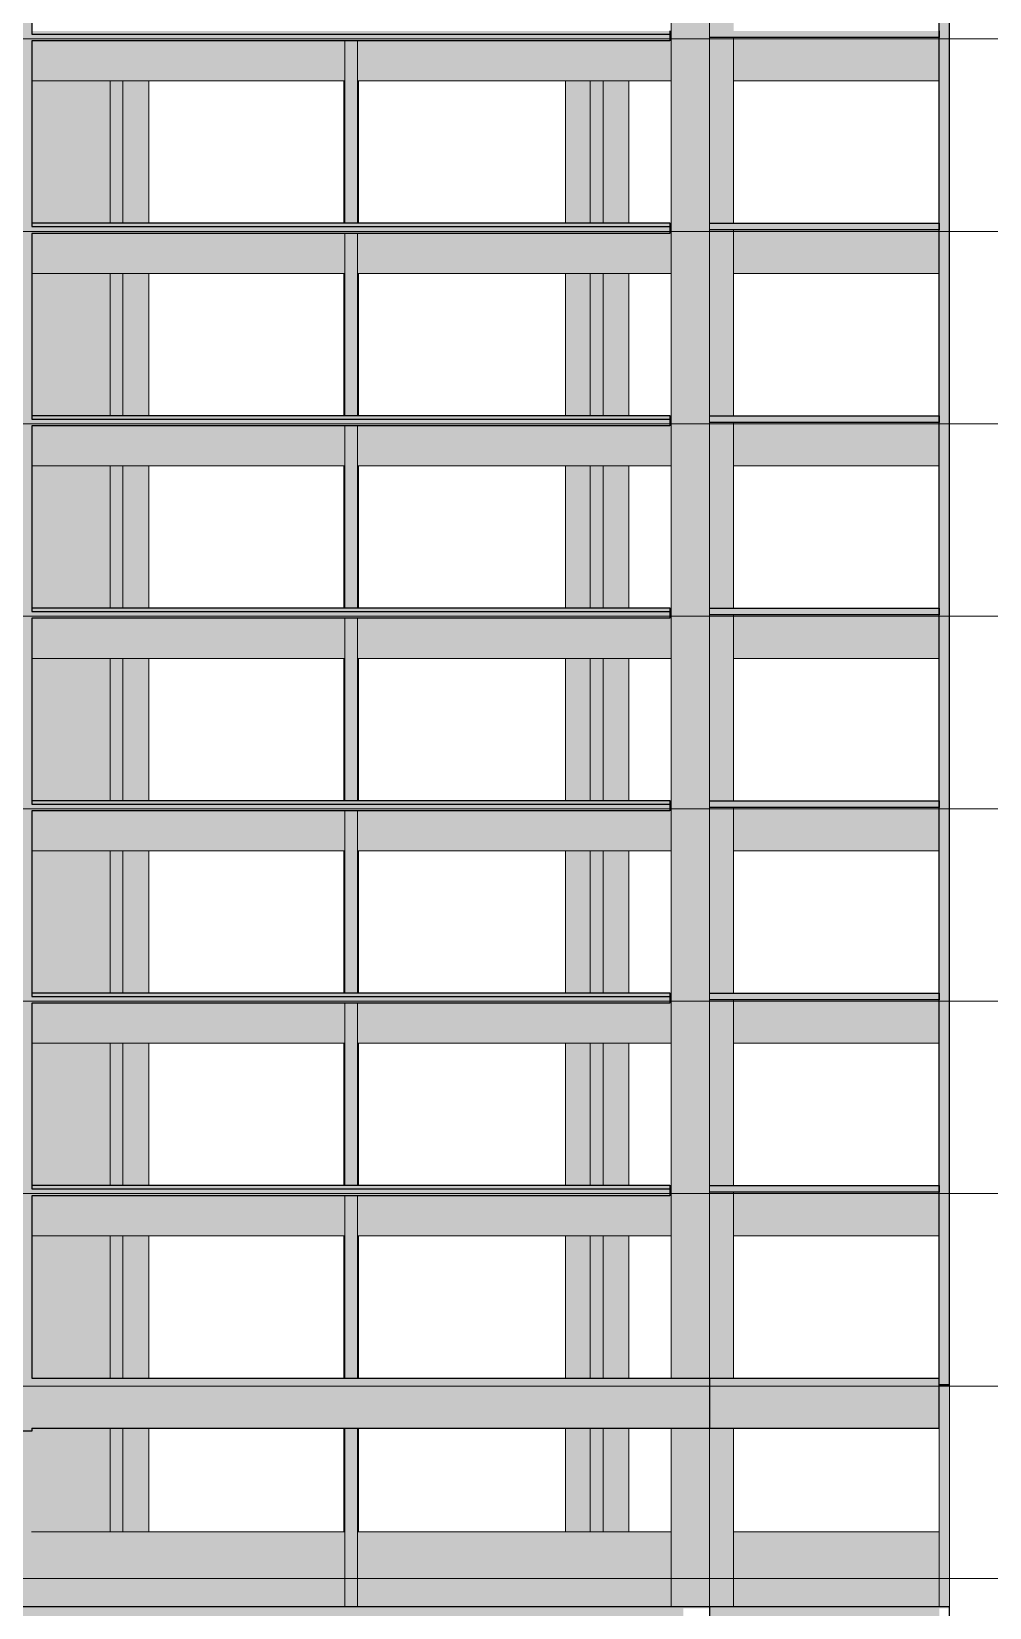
# Model space of a CAD drawing. Header units: centimetres. Extents: x -1984 to 34419, y -3196 to 88064.
# Drawn here: x 30137 to 31570, y 80745 to 83103 of the extents above; entities that cross this region are included whole.
import ezdxf

# ---------------------------------------------------------------- set-up
doc = ezdxf.new("R2010")
doc.units = ezdxf.units.CM
doc.linetypes.add('Centro', pattern=[3.175, 0.635, -0.47625, 1.5875, -0.47625])
for name, color, linetype, lineweight in [('A-FLOR', 7, 'Continuous', 25), ('A-FLOR-LEVL', 7, 'Continuous', 9), ('S-BEAM', 7, 'Continuous', 25), ('S-COLS', 7, 'Continuous', 25)]:
    doc.layers.add(name, color=color, linetype=linetype, lineweight=lineweight)

msp = doc.modelspace()

# ---------------------------------------------------------------- hatches: boundary and pattern name
at = {"layer": 'A-FLOR', "true_color": 0xc0c0c0}
for points in [[(31087.9, 83099), (31091.58, 83099), (31091.58, 83104), (30137.08, 83103.99), (30137.08, 83099), (30984.51, 83099)], [(30272.58, 83088.92), (31091.58, 83088.92), (31091.58, 83099), (30137.08, 83099), (30137.08, 83088.92), (30260.76, 83088.92)], [(31432.68, 83094), (31494.57, 83094), (31494.57, 83104), (31151.08, 83104), (31151.08, 83094), (31398.08, 83094)], [(31087.9, 82811), (31091.58, 82811), (31091.58, 82816), (30137.08, 82815.99), (30137.08, 82811), (30984.51, 82811)], [(30137.08, 82800.92), (31091.58, 82800.92), (31091.58, 82811), (30137.08, 82811), (30137.08, 82804)], [(31191.3, 82806), (31494.57, 82806), (31494.57, 82816), (31151.08, 82816), (31151.08, 82806), (31186.83, 82806)], [(31091.58, 82523), (31091.58, 82528), (30137.08, 82527.99), (30137.08, 82523), (31087.9, 82523)], [(30137.08, 82512.92), (31091.58, 82512.92), (31091.58, 82523), (30137.08, 82523), (30137.08, 82516)], [(31398.08, 82518), (31494.57, 82518), (31494.57, 82528), (31151.08, 82528), (31151.08, 82518), (31223.76, 82518)], [(30137.08, 82235), (31091.58, 82235), (31091.58, 82240), (30137.08, 82239.99)], [(30137.08, 82224.92), (31091.58, 82224.92), (31091.58, 82235), (30137.08, 82235), (30137.08, 82228)], [(31398.08, 82230), (31494.57, 82230), (31494.57, 82240), (31151.08, 82240), (31151.08, 82230), (31223.76, 82230)], [(30137.08, 81947), (31091.58, 81947), (31091.58, 81952), (30137.08, 81951.99)], [(31398.08, 81942), (31494.57, 81942), (31494.57, 81952), (31151.08, 81952), (31151.08, 81942), (31223.76, 81942)], [(30364.15, 81936.92), (31091.58, 81936.92), (31091.58, 81947), (30137.08, 81947), (30137.08, 81936.92), (30312.08, 81936.92)], [(30984.51, 81659), (31091.58, 81659), (31091.58, 81664), (30137.08, 81663.99), (30137.08, 81659), (30898.01, 81659)], [(30137.08, 81648.92), (31091.58, 81648.92), (31091.58, 81659), (30137.08, 81659), (30137.08, 81650.19)], [(31191.3, 81654), (31494.57, 81654), (31494.57, 81664), (31151.08, 81664), (31151.08, 81654), (31186.83, 81654)], [(30137.08, 81371), (31091.58, 81371), (31091.58, 81376), (30137.08, 81375.99)], [(30605.58, 81360.92), (31091.58, 81360.92), (31091.58, 81371), (30137.08, 81371), (30137.08, 81360.92), (30582.68, 81360.92)], [(31191.3, 81366), (31494.57, 81366), (31494.57, 81376), (31151.08, 81376), (31151.08, 81366), (31186.83, 81366)]]:
    msp.add_hatch(color=9, dxfattribs=at).paths.add_polyline_path(points, flags=0)
at = {"layer": 'S-BEAM', "true_color": 0xc0c0c0}
for points in [[(30139.1, 83029), (30605.58, 83029), (30605.58, 83088.92), (30137.08, 83088.92), (30137.08, 83029)], [(30935.33, 83029), (31093.33, 83029), (31093.33, 83104), (31091.58, 83103.96), (31091.58, 83088.92), (30624.58, 83088.92), (30624.58, 83029), (30777.73, 83029)], [(31398.08, 83029), (31494.58, 83029), (31494.57, 83094), (31186.83, 83094), (31186.83, 83029), (31191.3, 83029)], [(30276.05, 82741), (30605.58, 82741), (30605.58, 82800.92), (30137.08, 82800.92), (30137.08, 82741), (30273.56, 82741)], [(30624.58, 82741), (31093.33, 82741), (31093.33, 82816), (31091.58, 82815.96), (31091.58, 82800.92), (30624.58, 82800.92), (30624.58, 82767.62)], [(31494.58, 82741), (31494.57, 82806), (31186.83, 82806), (31186.83, 82741), (31191.3, 82741)], [(31509.58, 82741), (31509.58, 82741.03), (31509.58, 82804)], [(30624.58, 82453), (31093.33, 82453), (31093.33, 82528), (31091.58, 82527.96), (31091.58, 82512.92), (30624.58, 82512.92), (30624.58, 82479.62)], [(31494.58, 82453), (31494.57, 82518), (31186.83, 82518), (31186.83, 82453), (31398.08, 82453)], [(30137.08, 82453), (30605.58, 82453), (30605.58, 82512.92), (30137.08, 82512.92), (30137.08, 82453.03)], [(30972.58, 82165), (31093.33, 82165), (31093.33, 82240), (31091.58, 82239.96), (31091.58, 82224.92), (30624.58, 82224.92), (30624.58, 82165), (30935.33, 82165)], [(30146.25, 82165), (30605.58, 82165), (30605.58, 82224.92), (30137.08, 82224.92), (30137.08, 82165)], [(31191.3, 82165), (31494.58, 82165), (31494.57, 82230), (31186.83, 82230), (31186.83, 82165)], [(31087.9, 81877), (31093.33, 81877), (31093.33, 81952), (31091.58, 81951.96), (31091.58, 81936.92), (30624.58, 81936.92), (30624.58, 81877), (30984.51, 81877)], [(30309.32, 81877), (30605.58, 81877), (30605.58, 81936.92), (30137.08, 81936.92), (30137.08, 81877), (30273.56, 81877)], [(31494.58, 81877), (31494.57, 81942), (31186.83, 81942), (31186.83, 81877), (31398.08, 81877)], [(30137.08, 81589), (30605.58, 81589), (30605.58, 81648.92), (30137.08, 81648.92), (30137.08, 81589.03)], [(30624.58, 81589), (31093.33, 81589), (31093.33, 81664), (31091.58, 81663.96), (31091.58, 81648.92), (30624.58, 81648.92), (30624.58, 81615.62)], [(31494.58, 81589), (31494.57, 81654), (31186.83, 81654), (31186.83, 81589), (31191.3, 81589)], [(30137.08, 81301), (30605.58, 81301), (30605.58, 81360.92), (30137.08, 81360.92), (30137.08, 81301.03)], [(30932.81, 81301), (31093.33, 81301), (31093.33, 81376), (31091.58, 81375.96), (31091.58, 81360.92), (30624.58, 81360.92), (30624.58, 81301), (30881.12, 81301)], [(31494.58, 81301), (31494.57, 81366), (31186.83, 81366), (31186.83, 81301), (31191.3, 81301)], [(30137.08, 81013), (31151.08, 81013), (31151.08, 81088), (30137.08, 81088), (30137.08, 81032.43)], [(31191.3, 81013), (31494.58, 81013), (31494.58, 81088), (31151.08, 81088), (31151.08, 81013)], [(31087.9, 80707), (31111.58, 80707), (31111.58, 80743.5), (31151.08, 80743.46), (31151.08, 80746), (28403.32, 80746), (28403.32, 80743.5), (28442.07, 80743.5), (28442.07, 80707), (30984.51, 80707)], [(31151.32, 80707), (31494.58, 80707), (31494.58, 80743.5), (31509.58, 80743.5), (31509.58, 80746), (31151.32, 80746), (31151.32, 80707.03)]]:
    msp.add_hatch(color=9, dxfattribs=at).paths.add_polyline_path(points, flags=0)
at = {"layer": 'S-BEAM', "true_color": 0xff8040}
for points in [[(30136.83, 80746), (30605.58, 80746), (30605.58, 80858), (30136.83, 80858), (30136.83, 80767.68)], [(30984.51, 80746), (31093.33, 80746), (31093.33, 80858), (30624.58, 80858), (30624.58, 80746), (30867.63, 80746)], [(31253.86, 80746), (31494.58, 80746), (31494.58, 80858), (31186.83, 80858), (31186.83, 80746), (31191.3, 80746)]]:
    msp.add_hatch(color=11, dxfattribs=at).paths.add_polyline_path(points, flags=0)
at = {"layer": 'S-COLS', "true_color": 0xc0c0c0}
for points in [[(31509.58, 81078), (31509.58, 87634), (31494.58, 87634), (31494.58, 81078)], [(30136.83, 81008.5), (30137.08, 81008.5), (30136.83, 84258), (30097.58, 84258), (30097.58, 81008.5)], [(31151.07, 83092), (31151.07, 83380), (31093.33, 83380), (31093.33, 83092)], [(30624.58, 82816), (30624.58, 83088.92), (30605.58, 83088.92), (30605.58, 82816)], [(31151.08, 82804), (31151.07, 83092), (31093.33, 83092), (31093.33, 82804)], [(30146.3, 82816), (30254.56, 82816), (30254.56, 83029), (30137.08, 83029), (30137.08, 82816)], [(30272.67, 82816), (30273.56, 82816.08), (30273.56, 83029), (30254.56, 83029), (30254.56, 82816), (30272.58, 82816)], [(30273.56, 82816), (30312.3, 82816), (30312.08, 83029), (30273.56, 83029), (30273.56, 82816.08)], [(30935.33, 82816), (30972.58, 82816), (30972.58, 83029), (30935.33, 83029), (30935.33, 82885.71)], [(30991.58, 82816), (30991.58, 83029), (30972.58, 83029), (30972.58, 82816), (30990.56, 82816)], [(30991.58, 82816), (31030.33, 82816), (31030.33, 83029), (30991.58, 83029), (30991.58, 82885.71)], [(30624.58, 82528), (30624.58, 82800.92), (30605.58, 82800.92), (30605.58, 82528), (30622.64, 82528)], [(31151.07, 82516), (31151.08, 82804), (31093.33, 82804), (31093.33, 82516), (31139.6, 82516)], [(30254.56, 82528), (30254.56, 82741), (30137.08, 82741), (30137.08, 82528), (30245.5, 82528)], [(30260.76, 82528), (30273.56, 82528), (30273.56, 82741), (30254.56, 82741), (30254.56, 82528)], [(30312.3, 82528), (30312.08, 82741), (30273.56, 82741), (30273.56, 82528), (30312.08, 82528)], [(30935.33, 82528), (30972.58, 82528), (30972.58, 82741), (30935.33, 82741), (30935.33, 82532.71)], [(30991.58, 82528), (30991.58, 82741), (30972.58, 82741), (30972.58, 82528), (30990.56, 82528)], [(31030.33, 82528), (31030.33, 82741), (30991.58, 82741), (30991.58, 82528)], [(31151.07, 82228), (31151.07, 82516), (31093.33, 82516), (31093.33, 82228)], [(30624.58, 82240), (30624.58, 82512.92), (30605.58, 82512.92), (30605.58, 82240)], [(30137.08, 82240), (30254.56, 82240), (30254.56, 82453), (30137.08, 82453), (30137.08, 82267.95)], [(30260.76, 82240), (30273.56, 82240), (30273.56, 82453), (30254.56, 82453), (30254.56, 82240)], [(30312.08, 82240), (30312.3, 82240), (30312.08, 82453), (30273.56, 82453), (30273.56, 82240), (30311.4, 82240)], [(30935.33, 82240), (30972.58, 82240), (30972.58, 82453), (30935.33, 82453), (30935.33, 82356.2)], [(30990.56, 82240), (30991.58, 82240), (30991.58, 82453), (30972.58, 82453), (30972.58, 82240), (30984.51, 82240)], [(30991.58, 82240), (31030.33, 82240), (31030.33, 82453), (30991.58, 82453), (30991.58, 82356.2)], [(30624.58, 81952), (30624.58, 82224.92), (30605.58, 82224.92), (30605.58, 81952)], [(31151.07, 81940), (31151.07, 82228), (31093.33, 82228), (31093.33, 81940)], [(30137.08, 81952), (30254.56, 81952), (30254.56, 82165), (30137.08, 82165), (30137.08, 82003.2)], [(30260.76, 81952), (30273.56, 81952), (30273.56, 82165), (30254.56, 82165), (30254.56, 81952)], [(30312.08, 81952), (30312.3, 81952), (30312.08, 82165), (30273.56, 82165), (30273.56, 81952), (30311.63, 81952)], [(30972.58, 81952), (30972.58, 82165), (30935.33, 82165), (30935.33, 81952)], [(30972.58, 81952), (30991.58, 81952), (30991.58, 82165), (30972.58, 82165)], [(30991.58, 81952), (31030.33, 81952), (31030.33, 82165), (30991.58, 82165), (30991.58, 82003.2)], [(30624.58, 81664), (30624.58, 81936.92), (30605.58, 81936.92), (30605.58, 81664)], [(31151.08, 81652), (31151.07, 81940), (31093.33, 81940), (31093.33, 81652)], [(30157.37, 81664), (30254.56, 81664), (30254.56, 81877), (30137.08, 81877), (30137.38, 81664)], [(30272.58, 81664), (30273.56, 81664), (30273.56, 81877), (30254.56, 81877), (30254.56, 81664)], [(30275.63, 81664), (30312.3, 81664), (30312.08, 81877), (30273.56, 81877), (30273.56, 81664)], [(30935.33, 81664), (30972.58, 81664), (30972.58, 81877), (30935.33, 81877), (30935.33, 81826.7)], [(30991.58, 81664), (30991.58, 81877), (30972.58, 81877), (30972.58, 81664), (30990.56, 81664)], [(30991.58, 81664), (31030.33, 81664), (31030.33, 81877), (30991.58, 81877), (30991.58, 81826.7)], [(30624.58, 81376), (30624.58, 81648.92), (30605.58, 81648.92), (30605.58, 81376), (30622.64, 81376)], [(31093.33, 81364), (31151.07, 81364), (31151.08, 81652), (31093.33, 81652), (31093.33, 81372.74)], [(30157.37, 81376), (30254.56, 81376), (30254.56, 81589), (30137.08, 81589), (30137.08, 81376), (30137.62, 81376)], [(30260.76, 81376), (30273.56, 81376), (30273.56, 81589), (30254.56, 81589), (30254.56, 81376)], [(30275.63, 81376), (30312.3, 81376), (30312.08, 81589), (30273.56, 81589), (30273.56, 81376)], [(30935.33, 81376), (30972.58, 81376), (30972.58, 81589), (30935.33, 81589), (30935.33, 81385.44)], [(30991.58, 81376), (30991.58, 81589), (30972.58, 81589), (30972.58, 81376), (30990.56, 81376)], [(31030.33, 81376), (31030.33, 81589), (30991.58, 81589), (30991.58, 81376)], [(30624.58, 81088), (30624.58, 81360.92), (30605.58, 81360.92), (30605.58, 81088)], [(31093.33, 81088), (31151.08, 81088), (31151.07, 81364), (31093.33, 81364), (31093.33, 81120.68)], [(31151.08, 81088), (31186.83, 81088), (31186.83, 81364), (31151.08, 81364), (31151.08, 81120.68)], [(30137.08, 81088), (30254.56, 81088), (30254.56, 81301), (30137.08, 81301), (30137.08, 81120.68)], [(30260.76, 81088), (30273.56, 81088), (30273.56, 81301), (30254.56, 81301), (30254.56, 81088)], [(30312.3, 81088), (30312.08, 81301), (30273.56, 81301), (30273.56, 81088), (30312.08, 81088)], [(30935.33, 81088), (30972.58, 81088), (30972.58, 81301), (30935.33, 81301), (30935.33, 81120.68)], [(30984.51, 81088), (30991.58, 81088), (30991.58, 81301), (30972.58, 81301), (30972.58, 81088)], [(30991.58, 81088), (31030.33, 81088), (31030.33, 81301), (30991.58, 81301), (30991.58, 81120.68)], [(31509.58, 81076), (31509.44, 81078), (31494.58, 81078), (31494.58, 81076)], [(29599.84, 80788), (30136.83, 80788), (30136.83, 81008.5), (30097.58, 81008.5), (30097.58, 81076), (29639.56, 81076), (29639.56, 81008.5), (29600.06, 81008.5), (29599.84, 80944.18)], [(31509.58, 80788), (31509.58, 81076), (31494.58, 81076), (31494.58, 80788)], [(30136.83, 80858), (30254.56, 80858), (30254.56, 81013), (30137.08, 81013), (30136.83, 80943.9)], [(30260.76, 80858), (30273.56, 80858), (30273.56, 81013), (30254.56, 81013), (30254.56, 80858)], [(30312.3, 80858), (30312.3, 81013), (30273.56, 81013), (30273.56, 80858), (30285.62, 80858)], [(30605.58, 80788), (30624.58, 80788), (30624.58, 81013), (30605.58, 81013), (30605.58, 80820.95)], [(30935.33, 80858), (30972.58, 80858), (30972.58, 81013), (30935.33, 81013), (30935.33, 80944.18)], [(30984.51, 80858), (30991.58, 80858), (30991.58, 81013), (30972.58, 81013), (30972.58, 80858)], [(31030.33, 80858), (31030.33, 81013), (30991.58, 81013), (30991.58, 80858)], [(31151.07, 80788), (31151.08, 81013), (31093.33, 81013), (31093.33, 80788), (31129.76, 80788)], [(31186.83, 80788), (31186.83, 81013), (31151.08, 81013), (31151.08, 80788)]]:
    msp.add_hatch(color=9, dxfattribs=at).paths.add_polyline_path(points, flags=0)
h = msp.add_hatch(color=9, dxfattribs=at)
h.paths.add_polyline_path([(31154.66, 83092), (31186.83, 83092), (31186.83, 83094), (31151.08, 83094), (31151.08, 83092)], flags=0)
h.paths.add_polyline_path([(31186.83, 83104), (31186.83, 83380), (31151.08, 83380), (31151.08, 83104)], flags=0)
h = msp.add_hatch(color=9, dxfattribs=at)
h.paths.add_polyline_path([(31154.66, 82804), (31186.83, 82804), (31186.83, 82806), (31151.08, 82806), (31151.08, 82804)], flags=0)
h.paths.add_polyline_path([(31186.83, 82816), (31186.83, 83092), (31151.08, 83092), (31151.08, 82816)], flags=0)
h = msp.add_hatch(color=9, dxfattribs=at)
h.paths.add_polyline_path([(30624.58, 82816), (30626.08, 82816), (30626.08, 83029), (30624.58, 83029), (30624.58, 82822.82)], flags=0)
h.paths.add_polyline_path([(30604.08, 82816), (30605.58, 82816), (30605.58, 83029), (30604.08, 83029), (30604.08, 82885.71)], flags=0)
h = msp.add_hatch(color=9, dxfattribs=at)
h.paths.add_polyline_path([(31154.66, 82516), (31186.83, 82516), (31186.83, 82518), (31151.08, 82518), (31151.08, 82516)], flags=0)
h.paths.add_polyline_path([(31186.83, 82528), (31186.83, 82804), (31151.08, 82804), (31151.08, 82528)], flags=0)
h = msp.add_hatch(color=9, dxfattribs=at)
h.paths.add_polyline_path([(30605.58, 82528), (30605.58, 82741), (30604.08, 82741), (30604.08, 82528)], flags=0)
h.paths.add_polyline_path([(30626.08, 82528), (30626.08, 82741), (30624.58, 82740.85), (30624.58, 82528), (30625.12, 82528)], flags=0)
h = msp.add_hatch(color=9, dxfattribs=at)
h.paths.add_polyline_path([(31154.66, 82228), (31186.83, 82228), (31186.83, 82230), (31151.08, 82230), (31151.08, 82228)], flags=0)
h.paths.add_polyline_path([(31186.83, 82240), (31186.83, 82516), (31151.08, 82516), (31151.08, 82240)], flags=0)
h = msp.add_hatch(color=9, dxfattribs=at)
h.paths.add_polyline_path([(30605.58, 82240), (30605.58, 82453), (30604.08, 82453), (30604.08, 82240)], flags=0)
h.paths.add_polyline_path([(30625.12, 82240), (30626.08, 82240), (30626.08, 82453), (30624.58, 82452.85), (30624.58, 82240)], flags=0)
h = msp.add_hatch(color=9, dxfattribs=at)
h.paths.add_polyline_path([(31154.66, 81940), (31186.83, 81940), (31186.83, 81942), (31151.08, 81942), (31151.08, 81940)], flags=0)
h.paths.add_polyline_path([(31186.83, 81952), (31186.83, 82228), (31151.08, 82228), (31151.08, 81952)], flags=0)
h = msp.add_hatch(color=9, dxfattribs=at)
h.paths.add_polyline_path([(30624.58, 81952), (30626.08, 81952), (30626.08, 82165), (30624.58, 82165), (30624.58, 81958.82)], flags=0)
h.paths.add_polyline_path([(30604.08, 81952), (30605.58, 81952), (30605.58, 82165), (30604.08, 82165), (30604.08, 82003.2)], flags=0)
h = msp.add_hatch(color=9, dxfattribs=at)
h.paths.add_polyline_path([(31154.66, 81652), (31186.83, 81652), (31186.83, 81654), (31151.08, 81654), (31151.08, 81652)], flags=0)
h.paths.add_polyline_path([(31186.83, 81664), (31186.83, 81940), (31151.08, 81940), (31151.08, 81664)], flags=0)
h = msp.add_hatch(color=9, dxfattribs=at)
h.paths.add_polyline_path([(30624.58, 81664), (30626.08, 81664), (30626.08, 81877), (30624.58, 81877), (30624.58, 81670.82)], flags=0)
h.paths.add_polyline_path([(30604.08, 81664), (30605.58, 81664), (30605.58, 81877), (30604.08, 81877), (30604.08, 81826.7)], flags=0)
h = msp.add_hatch(color=9, dxfattribs=at)
h.paths.add_polyline_path([(31170.32, 81364), (31186.83, 81364), (31186.83, 81366), (31151.08, 81366), (31151.08, 81364), (31155.55, 81364)], flags=0)
h.paths.add_polyline_path([(31151.08, 81376), (31186.83, 81376), (31186.83, 81652), (31151.08, 81652), (31151.08, 81385.44)], flags=0)
h = msp.add_hatch(color=9, dxfattribs=at)
h.paths.add_polyline_path([(30604.08, 81376), (30605.58, 81376), (30605.58, 81589), (30604.08, 81589), (30604.08, 81385.44)], flags=0)
h.paths.add_polyline_path([(30626.08, 81376), (30626.08, 81589), (30624.58, 81588.85), (30624.58, 81376), (30625.12, 81376)], flags=0)
h = msp.add_hatch(color=9, dxfattribs=at)
h.paths.add_polyline_path([(30604.08, 81088), (30605.58, 81088), (30605.58, 81301), (30604.08, 81301), (30604.08, 81120.68)], flags=0)
h.paths.add_polyline_path([(30624.58, 81088), (30626.08, 81088), (30626.08, 81301), (30624.58, 81300.62), (30624.58, 81094.82)], flags=0)
h = msp.add_hatch(color=9, dxfattribs=at)
h.paths.add_polyline_path([(30604.08, 80858), (30605.58, 80858), (30605.58, 81013), (30604.08, 81013), (30604.08, 80944.18)], flags=0)
h.paths.add_polyline_path([(30624.58, 80858), (30626.08, 80858), (30626.08, 81013), (30624.58, 81012.85), (30624.58, 80944.18)], flags=0)
at = {"layer": 'S-COLS', "true_color": 0xff8040}
h = msp.add_hatch(color=11, dxfattribs=at)
h.paths.add_polyline_path([(29599.84, 80482), (30136.83, 80482), (30136.83, 80707), (29599.84, 80707), (29599.84, 80502.92)], flags=0)
h.paths.add_polyline_path([(29950.58, 80746), (30136.83, 80746), (30136.83, 80788), (29599.84, 80788), (29599.84, 80746), (29858.39, 80746)], flags=0)
h = msp.add_hatch(color=11, dxfattribs=at)
h.paths.add_polyline_path([(30622.64, 80482), (30624.58, 80482), (30624.58, 80707), (30605.58, 80707), (30605.58, 80482)], flags=0)
h.paths.add_polyline_path([(30605.58, 80746), (30624.58, 80746), (30624.58, 80788), (30605.58, 80787.97), (30605.58, 80749.35)], flags=0)
h = msp.add_hatch(color=11, dxfattribs=at)
h.paths.add_polyline_path([(31093.33, 80482), (31111.58, 80482), (31111.58, 80707), (31093.33, 80707), (31093.33, 80502.92)], flags=0)
h.paths.add_polyline_path([(31111.58, 80746), (31151.08, 80746), (31151.07, 80788), (31093.33, 80788), (31093.33, 80746)], flags=0)
h = msp.add_hatch(color=11, dxfattribs=at)
h.paths.add_polyline_path([(31186.83, 80482), (31186.83, 80707), (31151.08, 80707), (31151.08, 80482)], flags=0)
h.paths.add_polyline_path([(31151.08, 80746), (31186.83, 80746), (31186.83, 80788), (31151.08, 80788), (31151.08, 80757.01)], flags=0)
msp.add_hatch(color=11, dxfattribs=at).paths.add_polyline_path([(31494.58, 80746), (31509.58, 80746), (31509.58, 80788), (31494.58, 80788), (31494.58, 80759)], flags=0)

# ---------------------------------------------------------------- linework, layer by layer
at = {"layer": 'A-FLOR', "color": 190, "true_color": 0x8000ff}
for p, q in [((30137.08, 83099), (31091.58, 83099)), ((31091.58, 83088.92), (30137.08, 83088.92)), ((31091.58, 83104), (31091.58, 83088.92)), ((31494.57, 83094), (31151.08, 83094)), ((31494.57, 83104), (31494.57, 83094)), ((31091.58, 82816), (30137.08, 82816)), ((30137.08, 82811), (31091.58, 82811)), ((31091.58, 82800.92), (30137.08, 82800.92)), ((31091.58, 82816), (31091.58, 82800.92)), ((31151.08, 82816), (31494.57, 82816)), ((31494.57, 82806), (31151.08, 82806)), ((31494.57, 82816), (31494.57, 82806)), ((31091.58, 82528), (30137.08, 82528)), ((30137.08, 82523), (31091.58, 82523)), ((31091.58, 82528), (31091.58, 82512.92)), ((31151.08, 82528), (31494.57, 82528)), ((31494.57, 82518), (31151.08, 82518)), ((31494.57, 82528), (31494.57, 82518)), ((31091.58, 82512.92), (30137.08, 82512.92)), ((31091.58, 82240), (30137.08, 82240)), ((30137.08, 82235), (31091.58, 82235)), ((31091.58, 82240), (31091.58, 82224.92)), ((31151.08, 82240), (31494.57, 82240)), ((31494.57, 82240), (31494.57, 82230)), ((31091.58, 82224.92), (30137.08, 82224.92)), ((31494.57, 82230), (31151.08, 82230)), ((31091.58, 81952), (30137.08, 81952)), ((31091.58, 81952), (31091.58, 81936.92)), ((31151.08, 81952), (31494.57, 81952)), ((31494.57, 81952), (31494.57, 81942)), ((30137.08, 81947), (31091.58, 81947)), ((31091.58, 81936.92), (30137.08, 81936.92)), ((31494.57, 81942), (31151.08, 81942)), ((31091.58, 81664), (30137.08, 81664)), ((30137.08, 81659), (31091.58, 81659)), ((31091.58, 81648.92), (30137.08, 81648.92)), ((31091.58, 81664), (31091.58, 81648.92)), ((31151.08, 81664), (31494.57, 81664)), ((31494.57, 81654), (31151.08, 81654)), ((31494.57, 81664), (31494.57, 81654)), ((31091.58, 81376), (30137.08, 81376)), ((30137.08, 81371), (31091.58, 81371)), ((31091.58, 81360.92), (30137.08, 81360.92)), ((31091.58, 81376), (31091.58, 81360.92)), ((31151.08, 81376), (31494.57, 81376)), ((31494.57, 81366), (31151.08, 81366)), ((31494.57, 81376), (31494.57, 81366))]:
    msp.add_line(p, q, dxfattribs=at)
at = {"layer": 'A-FLOR-LEVL', "linetype": 'Centro'}
for p, q in [((27916.13, 83092), (33464.7, 83092)), ((27916.13, 82804), (33464.7, 82804)), ((27916.13, 82516), (33464.7, 82516)), ((27916.13, 82228), (33464.7, 82228)), ((27916.13, 81940), (33464.7, 81940)), ((27916.13, 81652), (33464.7, 81652)), ((27916.13, 81364), (33464.7, 81364)), ((27916.13, 81076), (33464.7, 81076)), ((27916.13, 80788), (33464.7, 80788))]:
    msp.add_line(p, q, dxfattribs=at)
at = {"layer": 'S-BEAM', "lineweight": 9}
for p, q in [((30605.58, 83088.92), (30605.58, 83029)), ((30624.58, 83088.92), (30624.58, 83029)), ((31093.33, 83029), (31093.33, 83104)), ((31186.83, 83094), (31186.83, 83029)), ((30605.58, 83029), (30137.08, 83029)), ((30624.58, 83029), (31093.33, 83029)), ((31186.83, 83029), (31494.58, 83029)), ((30137.08, 82816), (30605.58, 82816)), ((30605.58, 82800.92), (30605.58, 82741)), ((30624.58, 82816), (31093.33, 82816)), ((30624.58, 82800.92), (30624.58, 82741)), ((31093.33, 82741), (31093.33, 82816)), ((31186.83, 82806), (31186.83, 82741)), ((30605.58, 82741), (30137.08, 82741)), ((30624.58, 82741), (31093.33, 82741)), ((31186.83, 82741), (31494.58, 82741)), ((30137.08, 82528), (30605.58, 82528)), ((30624.58, 82528), (31093.33, 82528)), ((31093.33, 82453), (31093.33, 82528)), ((31186.83, 82518), (31186.83, 82453)), ((30605.58, 82512.92), (30605.58, 82453)), ((30624.58, 82512.92), (30624.58, 82453)), ((30605.58, 82453), (30137.08, 82453)), ((30624.58, 82453), (31093.33, 82453)), ((31186.83, 82453), (31494.58, 82453)), ((30137.08, 82240), (30605.58, 82240)), ((30624.58, 82240), (31093.33, 82240)), ((31093.33, 82165), (31093.33, 82240)), ((30605.58, 82224.92), (30605.58, 82165)), ((30624.58, 82224.92), (30624.58, 82165)), ((31186.83, 82230), (31186.83, 82165)), ((30605.58, 82165), (30137.08, 82165)), ((30624.58, 82165), (31093.33, 82165)), ((31186.83, 82165), (31494.58, 82165)), ((30137.08, 81952), (30605.58, 81952)), ((30624.58, 81952), (31093.33, 81952)), ((31093.33, 81877), (31093.33, 81952)), ((30605.58, 81936.92), (30605.58, 81877)), ((30624.58, 81936.92), (30624.58, 81877)), ((31186.83, 81942), (31186.83, 81877)), ((30605.58, 81877), (30137.08, 81877)), ((30624.58, 81877), (31093.33, 81877)), ((31186.83, 81877), (31494.58, 81877)), ((30137.08, 81664), (30605.58, 81664)), ((30605.58, 81648.92), (30605.58, 81589)), ((30624.58, 81664), (31093.33, 81664)), ((30624.58, 81648.92), (30624.58, 81589)), ((31093.33, 81589), (31093.33, 81664)), ((31186.83, 81654), (31186.83, 81589)), ((30605.58, 81589), (30137.08, 81589)), ((30624.58, 81589), (31093.33, 81589)), ((31186.83, 81589), (31494.58, 81589)), ((30137.08, 81376), (30605.58, 81376)), ((30605.58, 81360.92), (30605.58, 81301)), ((30624.58, 81376), (31093.33, 81376)), ((30624.58, 81360.92), (30624.58, 81301)), ((31093.33, 81301), (31093.33, 81376)), ((31186.83, 81366), (31186.83, 81301)), ((30137.08, 81301), (30605.58, 81301)), ((30624.58, 81301), (31093.33, 81301)), ((31186.83, 81301), (31494.58, 81301)), ((30136.83, 80858), (30605.58, 80858)), ((30605.58, 80858), (30605.58, 80788)), ((30624.58, 80858), (30624.58, 80788)), ((30624.58, 80858), (31093.33, 80858)), ((31093.33, 80746), (31093.33, 80858)), ((31186.83, 80858), (31494.58, 80858)), ((31186.83, 80858), (31186.83, 80746)), ((31494.58, 80788), (31494.58, 80858)), ((30605.58, 80788), (30605.58, 80746)), ((30624.58, 80788), (30624.58, 80746)), ((31494.58, 80746), (31494.58, 80788))]:
    msp.add_line(p, q, dxfattribs=at)
at = {"layer": 'S-BEAM', "color": 190, "true_color": 0x8000ff}
for p, q in [((30137.08, 81088), (31151.08, 81088)), ((31151.08, 81088), (31151.08, 81013)), ((31151.08, 81088), (31494.58, 81088)), ((31494.58, 81013), (31494.58, 81088)), ((30137.08, 81013), (31151.08, 81013)), ((31151.08, 81013), (31494.58, 81013)), ((28403.32, 80746), (31151.32, 80746)), ((31151.32, 80746), (31509.58, 80746)), ((31151.32, 80707), (31151.32, 80746)), ((31509.58, 80743.5), (31509.58, 80746)), ((31509.81, 80707), (31509.81, 80746))]:
    msp.add_line(p, q, dxfattribs=at)
at = {"layer": 'S-COLS', "color": 190, "true_color": 0x8000ff}
for p, q in [((31509.58, 81078), (31509.58, 87634)), ((31494.58, 81078), (31494.58, 87398)), ((30137.08, 83376.92), (30137.08, 83099)), ((30137.08, 83088.92), (30137.08, 82811)), ((30137.08, 82800.92), (30137.08, 82523)), ((30137.08, 82512.92), (30137.08, 82235)), ((30137.08, 82224.92), (30137.08, 81947)), ((30137.08, 81936.92), (30137.08, 81659)), ((30137.08, 81648.92), (30137.08, 81371)), ((30137.08, 81360.92), (30137.08, 81088)), ((31509.58, 81078), (31494.58, 81078)), ((30137.08, 81008.5), (30097.58, 81008.5)), ((30137.08, 81013), (30137.08, 81008.5))]:
    msp.add_line(p, q, dxfattribs=at)
at = {"layer": 'S-COLS', "lineweight": 9}
for p, q in [((31093.33, 83380), (31093.33, 83092)), ((31151.08, 83380), (31151.08, 83092)), ((30605.58, 83088.92), (30605.58, 83029)), ((30624.58, 83088.92), (30624.58, 83029)), ((31093.33, 83092), (31093.33, 82804)), ((31151.08, 83092), (31093.33, 83092)), ((31151.08, 83092), (31093.33, 83092)), ((31151.08, 83092), (31151.08, 82804)), ((31186.83, 83092), (31151.08, 83092)), ((31186.83, 83092), (31151.08, 83092)), ((31186.83, 83094), (31186.83, 83092)), ((31186.83, 83092), (31186.83, 82816)), ((30254.56, 83029), (30254.56, 82816)), ((30273.56, 83029), (30273.56, 82816)), ((30312.3, 83029), (30312.3, 82816)), ((30604.08, 83029), (30604.08, 82816)), ((30605.58, 83029), (30605.58, 82816)), ((30624.58, 83029), (30624.58, 82816)), ((30626.08, 83029), (30626.08, 82816)), ((30935.33, 83029), (30935.33, 82816)), ((30972.58, 83029), (30972.58, 82816)), ((30991.58, 83029), (30991.58, 82816)), ((31030.33, 83029), (31030.33, 82816)), ((30605.58, 82800.92), (30605.58, 82741)), ((30624.58, 82800.92), (30624.58, 82741)), ((31093.33, 82804), (31093.33, 82516)), ((31151.08, 82804), (31093.33, 82804)), ((31151.08, 82804), (31093.33, 82804)), ((31151.08, 82804), (31151.08, 82516)), ((31186.83, 82804), (31151.08, 82804)), ((31186.83, 82804), (31151.08, 82804)), ((31186.83, 82806), (31186.83, 82804)), ((31186.83, 82804), (31186.83, 82528)), ((30254.56, 82741), (30254.56, 82528)), ((30273.56, 82741), (30273.56, 82528)), ((30312.3, 82741), (30312.3, 82528)), ((30604.08, 82741), (30604.08, 82528)), ((30605.58, 82741), (30605.58, 82528)), ((30624.58, 82741), (30624.58, 82528)), ((30626.08, 82741), (30626.08, 82528)), ((30935.33, 82741), (30935.33, 82528)), ((30972.58, 82741), (30972.58, 82528)), ((30991.58, 82741), (30991.58, 82528)), ((31030.33, 82741), (31030.33, 82528)), ((31093.33, 82516), (31093.33, 82228)), ((31151.08, 82516), (31093.33, 82516)), ((31151.08, 82516), (31093.33, 82516)), ((31151.08, 82516), (31151.08, 82228)), ((31186.83, 82516), (31151.08, 82516)), ((31186.83, 82516), (31151.08, 82516)), ((31186.83, 82518), (31186.83, 82516)), ((31186.83, 82516), (31186.83, 82240)), ((30605.58, 82512.92), (30605.58, 82453)), ((30624.58, 82512.92), (30624.58, 82453)), ((30254.56, 82453), (30254.56, 82240)), ((30273.56, 82453), (30273.56, 82240)), ((30312.3, 82453), (30312.3, 82240)), ((30604.08, 82453), (30604.08, 82240)), ((30605.58, 82453), (30605.58, 82240)), ((30624.58, 82453), (30624.58, 82240)), ((30626.08, 82453), (30626.08, 82240)), ((30935.33, 82453), (30935.33, 82240)), ((30972.58, 82453), (30972.58, 82240)), ((30991.58, 82453), (30991.58, 82240)), ((31030.33, 82453), (31030.33, 82240)), ((30605.58, 82224.92), (30605.58, 82165)), ((30624.58, 82224.92), (30624.58, 82165)), ((31093.33, 82228), (31093.33, 81940)), ((31151.08, 82228), (31093.33, 82228)), ((31151.08, 82228), (31093.33, 82228)), ((31151.08, 82228), (31151.08, 81940)), ((31186.83, 82228), (31151.08, 82228)), ((31186.83, 82228), (31151.08, 82228)), ((31186.83, 82230), (31186.83, 82228)), ((31186.83, 82228), (31186.83, 81952)), ((30254.56, 82165), (30254.56, 81952)), ((30273.56, 82165), (30273.56, 81952)), ((30312.3, 82165), (30312.3, 81952)), ((30604.08, 82165), (30604.08, 81952)), ((30605.58, 82165), (30605.58, 81952)), ((30624.58, 82165), (30624.58, 81952)), ((30626.08, 82165), (30626.08, 81952)), ((30935.33, 82165), (30935.33, 81952)), ((30972.58, 82165), (30972.58, 81952)), ((30991.58, 82165), (30991.58, 81952)), ((31030.33, 82165), (31030.33, 81952)), ((30605.58, 81936.92), (30605.58, 81877)), ((30624.58, 81936.92), (30624.58, 81877)), ((31093.33, 81940), (31093.33, 81652)), ((31151.08, 81940), (31093.33, 81940)), ((31151.08, 81940), (31093.33, 81940)), ((31151.08, 81940), (31151.08, 81652)), ((31186.83, 81940), (31151.08, 81940)), ((31186.83, 81940), (31151.08, 81940)), ((31186.83, 81942), (31186.83, 81940)), ((31186.83, 81940), (31186.83, 81664)), ((30254.56, 81877), (30254.56, 81664)), ((30273.56, 81877), (30273.56, 81664)), ((30312.3, 81877), (30312.3, 81664)), ((30604.08, 81877), (30604.08, 81664)), ((30605.58, 81877), (30605.58, 81664)), ((30624.58, 81877), (30624.58, 81664)), ((30626.08, 81877), (30626.08, 81664)), ((30935.33, 81877), (30935.33, 81664)), ((30972.58, 81877), (30972.58, 81664)), ((30991.58, 81877), (30991.58, 81664)), ((31030.33, 81877), (31030.33, 81664)), ((30605.58, 81648.92), (30605.58, 81589)), ((30624.58, 81648.92), (30624.58, 81589)), ((31093.33, 81652), (31093.33, 81364)), ((31151.08, 81652), (31093.33, 81652)), ((31151.08, 81652), (31093.33, 81652)), ((31151.08, 81652), (31151.08, 81364)), ((31186.83, 81652), (31151.08, 81652)), ((31186.83, 81652), (31151.08, 81652)), ((31186.83, 81654), (31186.83, 81652)), ((31186.83, 81652), (31186.83, 81376)), ((30254.56, 81589), (30254.56, 81376)), ((30273.56, 81589), (30273.56, 81376)), ((30312.3, 81589), (30312.3, 81376)), ((30604.08, 81589), (30604.08, 81376)), ((30605.58, 81589), (30605.58, 81376)), ((30624.58, 81589), (30624.58, 81376)), ((30626.08, 81589), (30626.08, 81376)), ((30935.33, 81589), (30935.33, 81376)), ((30972.58, 81589), (30972.58, 81376)), ((30991.58, 81589), (30991.58, 81376)), ((31030.33, 81589), (31030.33, 81376)), ((30605.58, 81360.92), (30605.58, 81301)), ((30624.58, 81360.92), (30624.58, 81301)), ((31093.33, 81364), (31093.33, 81088)), ((31151.08, 81364), (31093.33, 81364)), ((31151.08, 81364), (31093.33, 81364)), ((31151.08, 81364), (31151.08, 81088)), ((31186.83, 81364), (31151.08, 81364)), ((31186.83, 81364), (31151.08, 81364)), ((31186.83, 81366), (31186.83, 81364)), ((31186.83, 81364), (31186.83, 81088)), ((30254.56, 81301), (30254.56, 81088)), ((30273.56, 81301), (30273.56, 81088)), ((30312.3, 81301), (30312.3, 81088)), ((30604.08, 81301), (30604.08, 81088)), ((30605.58, 81301), (30605.58, 81088)), ((30624.58, 81301), (30624.58, 81088)), ((30626.08, 81301), (30626.08, 81088)), ((30935.33, 81301), (30935.33, 81088)), ((30972.58, 81301), (30972.58, 81088)), ((30991.58, 81301), (30991.58, 81088)), ((31030.33, 81301), (31030.33, 81088)), ((31509.58, 81078), (31509.58, 81076)), ((31509.58, 81076), (31494.58, 81076)), ((31509.58, 81076), (31494.58, 81076)), ((31509.58, 81076), (31509.58, 80788)), ((30254.56, 81013), (30254.56, 80858)), ((30273.56, 81013), (30273.56, 80858)), ((30312.3, 81013), (30312.3, 80858)), ((30604.08, 81013), (30604.08, 80858)), ((30605.58, 81013), (30605.58, 80858)), ((30624.58, 81013), (30624.58, 80858)), ((30626.08, 81013), (30626.08, 80858)), ((30935.33, 81013), (30935.33, 80858)), ((30972.58, 81013), (30972.58, 80858)), ((30991.58, 81013), (30991.58, 80858)), ((31030.33, 81013), (31030.33, 80858)), ((31093.33, 81013), (31093.33, 80788)), ((31151.08, 81013), (31151.08, 80788)), ((31186.83, 81013), (31186.83, 80788)), ((31494.58, 81013), (31494.58, 80788)), ((30605.58, 80858), (30605.58, 80788)), ((30624.58, 80858), (30624.58, 80788)), ((30605.58, 80788), (30605.58, 80746)), ((30624.58, 80788), (30605.58, 80788)), ((30624.58, 80788), (30605.58, 80788)), ((30624.58, 80788), (30624.58, 80746)), ((31093.33, 80788), (31093.33, 80746)), ((31151.08, 80788), (31093.33, 80788)), ((31151.08, 80788), (31093.33, 80788)), ((31151.08, 80788), (31151.08, 80745.98)), ((31186.83, 80788), (31151.08, 80788)), ((31186.83, 80788), (31151.08, 80788)), ((31186.83, 80788), (31186.83, 80746)), ((31494.58, 80788), (31494.58, 80746)), ((31509.58, 80788), (31494.58, 80788)), ((31509.58, 80788), (31494.58, 80788)), ((31509.58, 80788), (31509.58, 80746))]:
    msp.add_line(p, q, dxfattribs=at)

doc.saveas('drawing.dxf')
